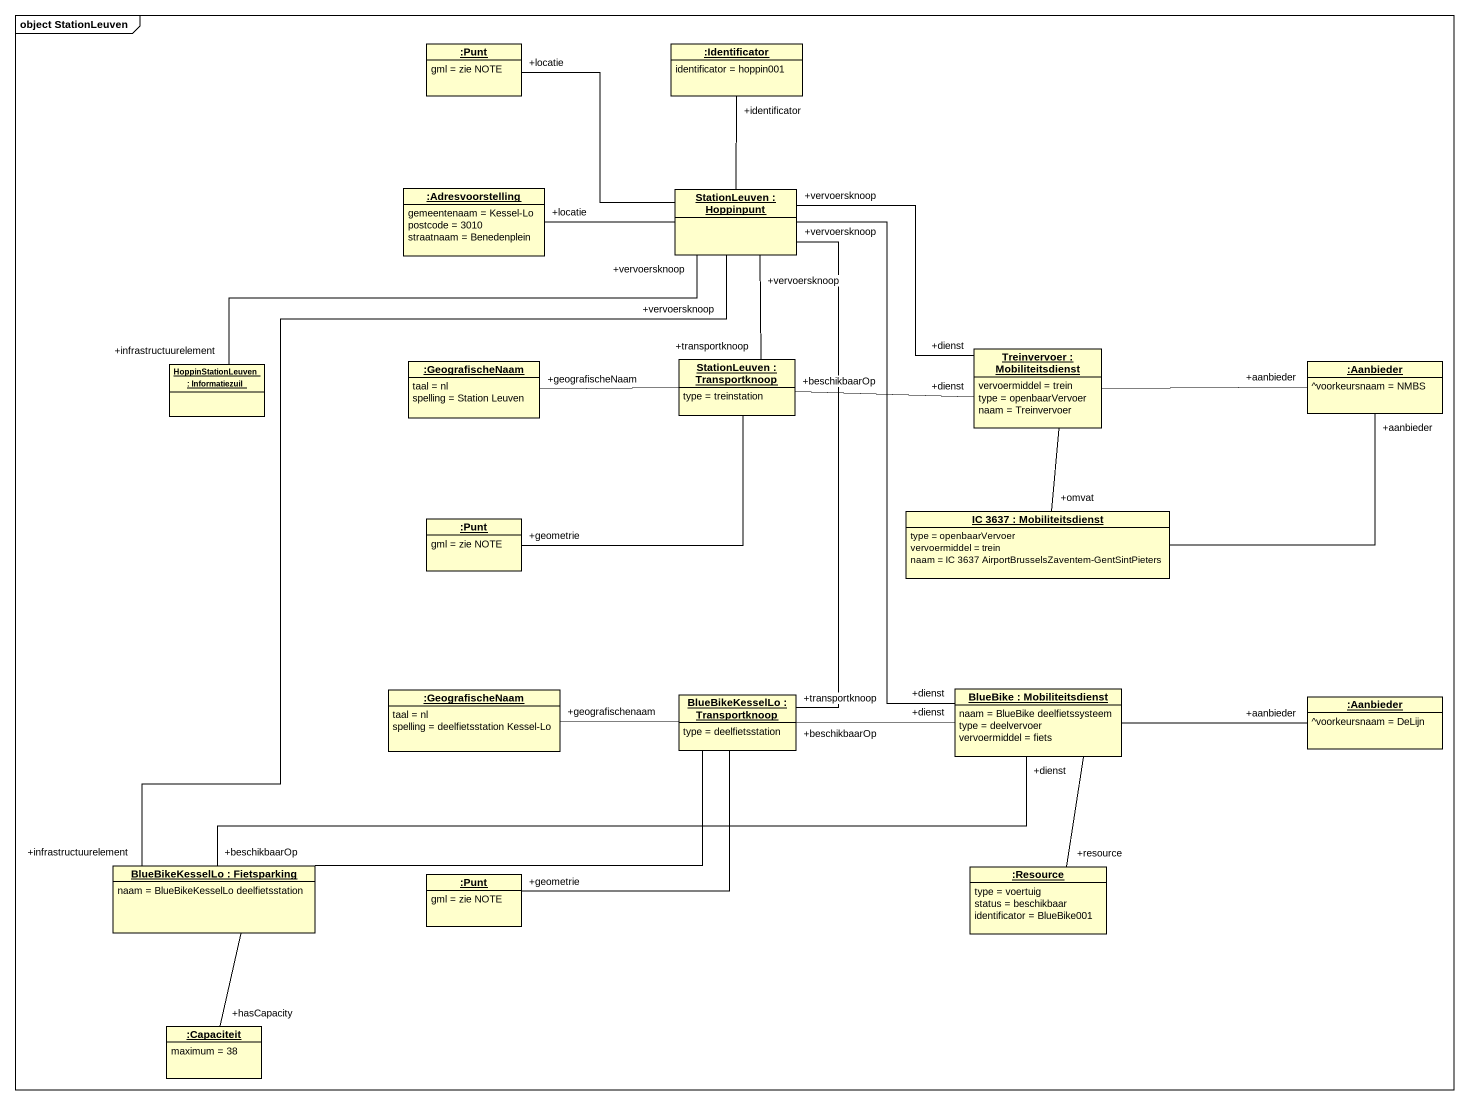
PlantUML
@startuml
mainframe object StationLeuven
hide circle
hide empty members
object ":Punt" as Punt {
  gml = zie NOTE
}
object ":Identificator" as Identificator {
  identificator = hoppin001
}
object ":Adresvoorstelling" as Adresvoorstelling {
  gemeentenaam = Kessel-Lo
  postcode = 3010
  straatnaam = Benedenplein
}
object "StationLeuven : Hoppinpunt" as StationLeuven
object "HoppinStationLeuven : Informatiezuil" as HoppinStationLeuven
object ":GeografischeNaam" as GeografischeNaam {
  taal = nl
  spelling = Station Leuven
}
object "StationLeuven : Transportknoop" as StationLeuven_2 {
  type = treinstation
}
object "Treinvervoer : Mobiliteitsdienst" as Treinvervoer {
  vervoermiddel = trein
  type = openbaarVervoer
  naam = Treinvervoer
}
object ":Aanbieder" as Aanbieder {
  ^voorkeursnaam = NMBS
}
object "IC 3637 : Mobiliteitsdienst" as IC_3637 {
  type = openbaarVervoer
  vervoermiddel = trein
  naam = IC 3637 AirportBrusselsZaventem-GentSintPieters
}
object ":Punt" as Punt_2 {
  gml = zie NOTE
}
object ":GeografischeNaam" as GeografischeNaam_2 {
  taal = nl
  spelling = deelfietsstation Kessel-Lo
}
object "BlueBikeKesselLo : Transportknoop" as BlueBikeKesselLo {
  type = deelfietsstation
}
object "BlueBike : Mobiliteitsdienst" as BlueBike {
  naam = BlueBike deelfietssysteem
  type = deelvervoer
  vervoermiddel = fiets
}
object ":Aanbieder" as Aanbieder_2 {
  ^voorkeursnaam = DeLijn
}
object "BlueBikeKesselLo : Fietsparking" as BlueBikeKesselLo_2 {
  naam = BlueBikeKesselLo deelfietsstation
}
object ":Punt" as Punt_3 {
  gml = zie NOTE
}
object ":Resource" as Resource {
  type = voertuig
  status = beschikbaar
  identificator = BlueBike001
}
object ":Capaciteit" as Capaciteit {
  maximum = 38
}
StationLeuven -left- "+locatie" Punt
StationLeuven -up- "+identificator" Identificator
StationLeuven -left- "+locatie" Adresvoorstelling
StationLeuven "+vervoersknoop" -left- "+infrastructuurelement" HoppinStationLeuven
StationLeuven "+vervoersknoop" -- "+transportknoop" StationLeuven_2
StationLeuven "+vervoersknoop" -right- "+dienst" Treinvervoer
StationLeuven "+vervoersknoop" -- "+transportknoop" BlueBikeKesselLo
StationLeuven -- "+dienst" BlueBike
StationLeuven "+vervoersknoop" -- "+infrastructuurelement" BlueBikeKesselLo_2
StationLeuven_2 -left- "+geografischeNaam" GeografischeNaam
StationLeuven_2 "+beschikbaarOp" -right- "+dienst" Treinvervoer
StationLeuven_2 -- "+geometrie" Punt_2
Treinvervoer -right- "+aanbieder" Aanbieder
Treinvervoer -- "+omvat" IC_3637
IC_3637 -right- "+aanbieder" Aanbieder
BlueBikeKesselLo -left- "+geografischenaam" GeografischeNaam_2
BlueBikeKesselLo "+beschikbaarOp" -right- "+dienst" BlueBike
BlueBikeKesselLo -left- BlueBikeKesselLo_2
BlueBikeKesselLo -- "+geometrie" Punt_3
BlueBike -right- "+aanbieder" Aanbieder_2
BlueBike "+dienst" -left- "+beschikbaarOp" BlueBikeKesselLo_2
BlueBike -- "+resource" Resource
BlueBikeKesselLo_2 -- "+hasCapacity" Capaciteit
@enduml
